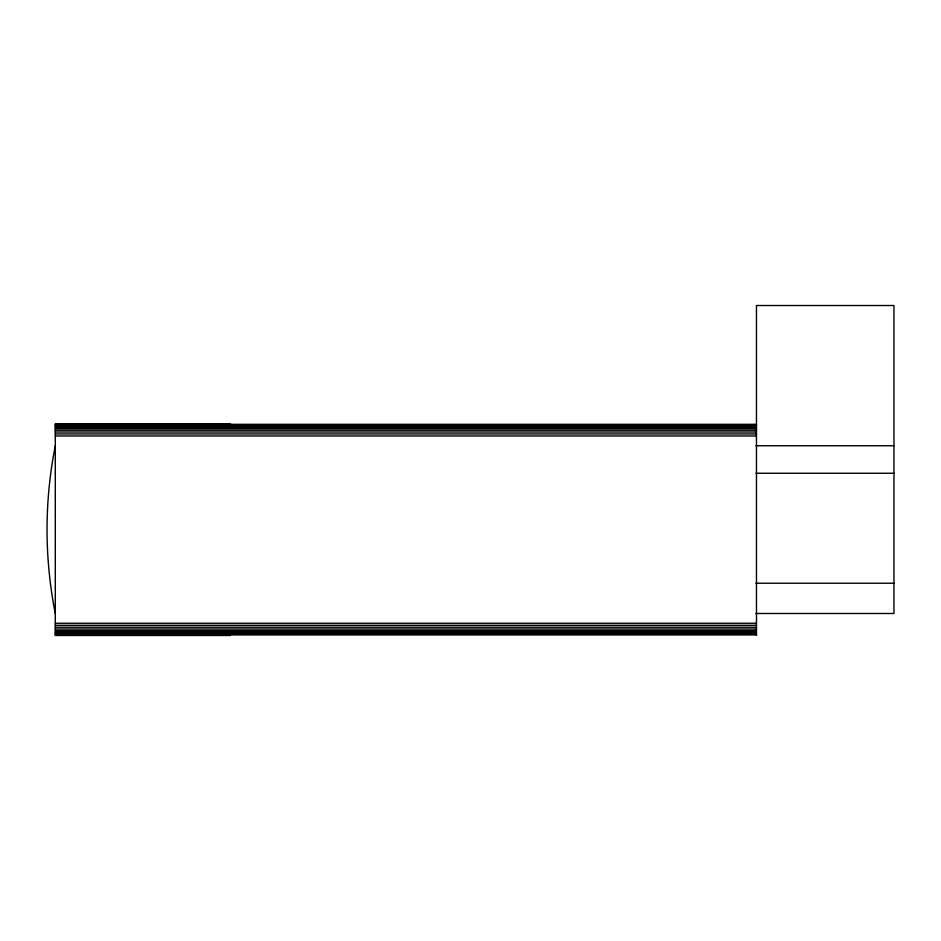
<?xml version="1.0" encoding="UTF-8"?>
<svg xmlns="http://www.w3.org/2000/svg" width="941" height="941" viewBox="0 0 941 941"><rect width="100%" height="100%" fill="white"/><g stroke="black" fill="none" stroke-linecap="round" stroke-linejoin="round"><path stroke-width="1.41" d="M230.463 423.756L55.296 423.756L55.296 635.481L230.404 635.481M55.296 424.32L756.47 424.32M55.296 425.014L756.47 425.014M55.296 425.967L756.47 425.967M55.296 427.167L756.47 427.167M55.296 428.59L756.47 428.59M55.296 430.213L756.47 430.213M55.296 432.001L756.47 432.001M55.296 433.942L756.47 433.942M55.296 435.989L756.47 435.989M755.952 445.752L893.95 445.752M755.894 473.252L893.95 473.252M755.894 583.232L893.95 583.232M755.894 613.485L893.95 613.485L893.95 305.519L756.47 305.519L756.47 635.481M55.296 623.248L756.47 623.248M55.296 625.295L756.47 625.295M55.296 627.235L756.47 627.235M55.296 629.023L756.47 629.023M55.296 630.646L756.47 630.646M55.296 632.07L756.47 632.07M55.296 633.269L756.47 633.269M55.296 634.222L756.47 634.222M55.296 634.916L756.47 634.916M55.296 613.485A430.437 430.437 0 0 1 55.296 445.752"/></g></svg>
